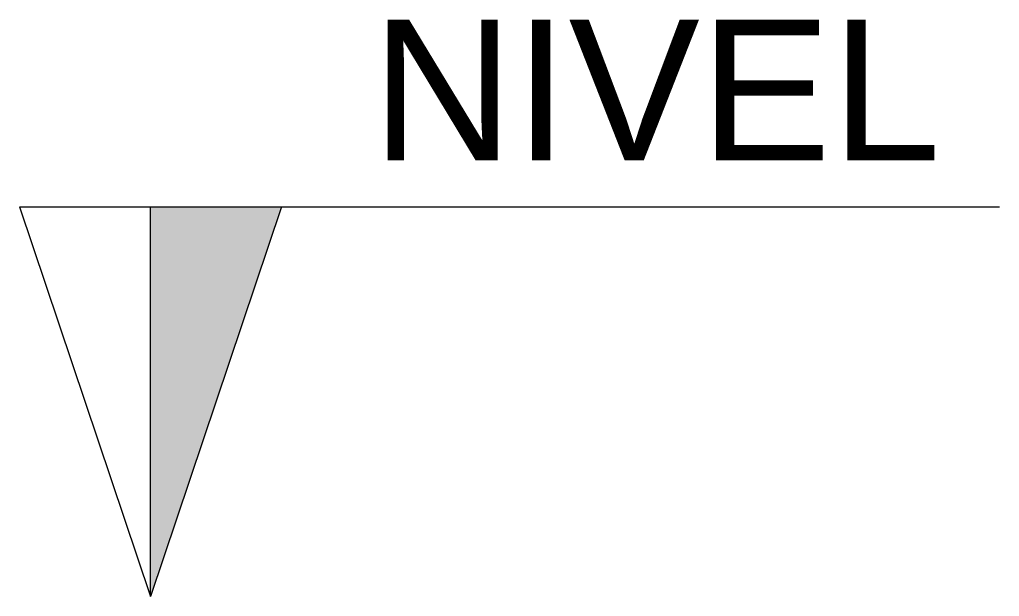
# Model space of a CAD drawing. Header units: millimetres. Extents: x 568.838 to 569.672, y 2169.536 to 2170.027.
import ezdxf
from ezdxf.enums import TextEntityAlignment as Align

# ---------------------------------------------------------------- set-up
doc = ezdxf.new("R2010")
doc.units = ezdxf.units.MM
doc.layers.add('021', color=1, linetype='Continuous')
doc.styles.get("Standard").update_dxf_attribs({"font": 'arial.ttf'})

msp = doc.modelspace()

# ---------------------------------------------------------------- hatches: boundary and pattern name
at = {"layer": '021'}
msp.add_hatch(color=256, dxfattribs=at).paths.add_polyline_path([(569.06049, 2169.86809), (568.94906, 2169.86809), (568.94906, 2169.53618)])

# ---------------------------------------------------------------- linework, layer by layer
for p, q in [((568.83762, 2169.86809), (569.67158, 2169.86809)), ((568.83762, 2169.86809), (568.94906, 2169.53618)), ((568.94906, 2169.53618), (568.94906, 2169.86809)), ((569.06049, 2169.86809), (568.94906, 2169.53618))]:
    msp.add_line(p, q, dxfattribs=at)

# ---------------------------------------------------------------- texts
at = {"layer": '021', "color": 250}
msp.add_attdef('NIVEL', text='0.00', height=0.12, dxfattribs=at).set_placement((569.37945, 2169.90746), align=Align.CENTER)

doc.saveas('drawing.dxf')
